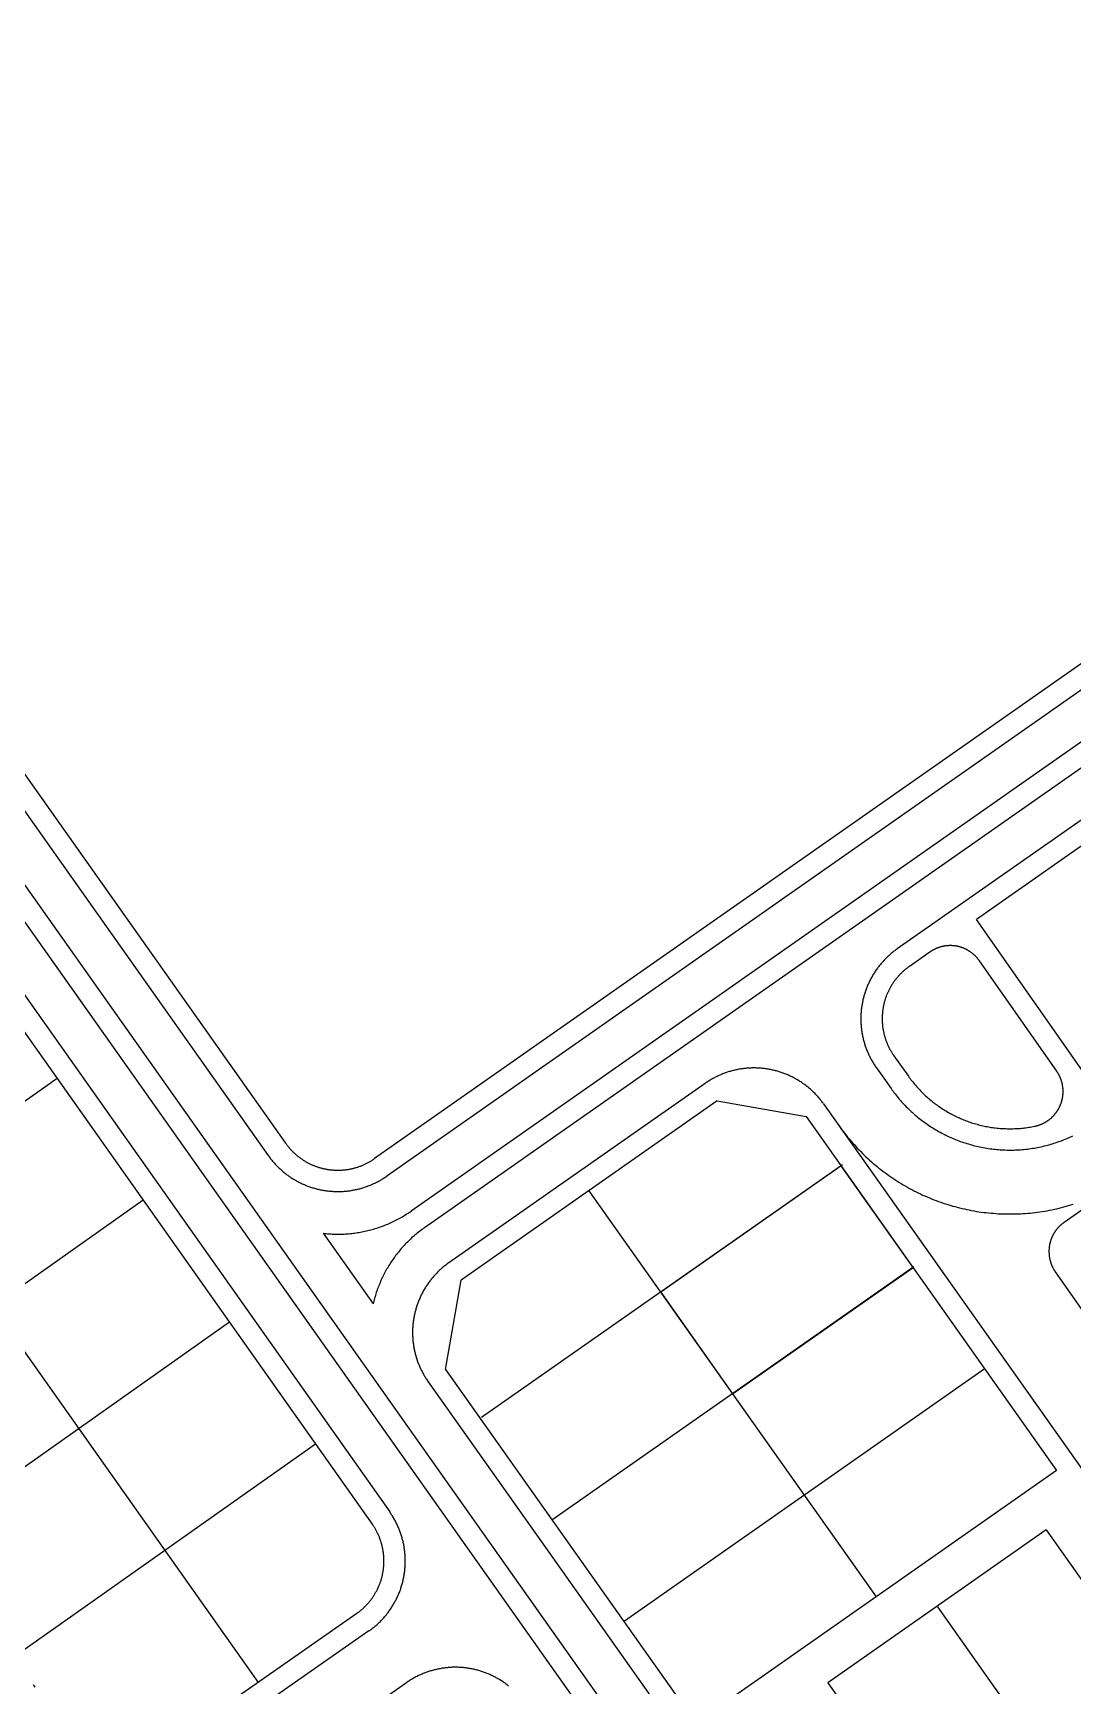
# Model space of a CAD drawing. Header units: metres. Extents: x 680594 to 684853, y 828874 to 830078.
# Drawn here: x 681321.3 to 681467.6, y 829345.4 to 829578 of the extents above; entities that cross this region are included whole.
import ezdxf

# ---------------------------------------------------------------- set-up
doc = ezdxf.new("R2010")
doc.units = ezdxf.units.M
doc.layers.add('PLOT_LINES', color=7, linetype='Continuous')

msp = doc.modelspace()

# ---------------------------------------------------------------- linework, layer by layer
at = {"layer": 'PLOT_LINES'}
for points in [[(681124.27, 829730.01), (681419.09, 829312.94)], [(681126.78, 829731.66), (681421.66, 829314.5)], [(681196.68, 829648.37), (681356.85, 829421.78)], [(681194.23, 829646.64), (681354.4, 829420.05)], [(681481.05, 829497.82), (681369.36, 829419.61)], [(681482.77, 829495.36), (681371.08, 829417.15)], [(681486.22, 829490.45), (681374.52, 829412.23)], [(681487.94, 829487.99), (681376.38, 829409.88)], [(681491.38, 829483.07), (681442.9, 829449.13)], [(681493.1, 829480.62), (681454.05, 829453.28)], [(681307.14, 829460.93), (681371.49, 829369.89)], [(681304.69, 829459.19), (681369.04, 829368.16)], [(681471.26, 829428.7), (681454.05, 829453.28)], [(681278.16, 829451.73), (681352.98, 829345.88)], [(681442.9, 829449.13), (681442.79, 829449.05), (681442.67, 829448.96), (681442.56, 829448.88), (681442.45, 829448.8), (681442.34, 829448.71), (681442.23, 829448.62), (681442.12, 829448.53), (681442.01, 829448.44), (681441.91, 829448.35), (681441.8, 829448.26), (681441.7, 829448.17), (681441.59, 829448.07), (681441.49, 829447.97), (681441.39, 829447.88), (681441.29, 829447.78), (681441.19, 829447.68), (681441.1, 829447.58), (681441, 829447.48), (681440.91, 829447.37), (681440.81, 829447.27), (681440.72, 829447.16), (681440.63, 829447.06), (681440.54, 829446.95), (681440.45, 829446.84), (681440.36, 829446.73), (681440.28, 829446.62), (681440.19, 829446.51), (681440.11, 829446.4), (681440.03, 829446.29), (681439.95, 829446.17), (681439.87, 829446.06), (681439.79, 829445.94), (681439.71, 829445.82), (681439.64, 829445.7), (681439.56, 829445.59), (681439.49, 829445.47), (681439.42, 829445.35), (681439.35, 829445.22), (681439.28, 829445.1), (681439.21, 829444.98), (681439.15, 829444.86), (681439.08, 829444.73), (681439.02, 829444.61), (681438.96, 829444.48), (681438.9, 829444.35), (681438.84, 829444.23), (681438.78, 829444.1), (681438.73, 829443.97), (681438.68, 829443.84), (681438.62, 829443.71), (681438.57, 829443.58), (681438.52, 829443.45), (681438.48, 829443.32), (681438.43, 829443.18), (681438.38, 829443.05), (681438.34, 829442.92), (681438.3, 829442.78), (681438.26, 829442.65), (681438.22, 829442.52), (681438.19, 829442.38), (681438.15, 829442.25), (681438.12, 829442.11), (681438.08, 829441.97), (681438.05, 829441.84), (681438.03, 829441.7), (681438, 829441.56), (681437.97, 829441.42), (681437.95, 829441.29), (681437.93, 829441.15), (681437.91, 829441.01), (681437.89, 829440.87), (681437.87, 829440.73), (681437.85, 829440.59), (681437.84, 829440.45), (681437.83, 829440.31), (681437.81, 829440.17), (681437.8, 829440.03), (681437.8, 829439.89), (681437.79, 829439.76), (681437.79, 829439.62), (681437.78, 829439.48), (681437.78, 829439.34), (681437.78, 829439.2), (681437.78, 829439.06), (681437.79, 829438.92), (681437.79, 829438.78), (681437.8, 829438.64), (681437.81, 829438.5), (681437.82, 829438.36), (681437.83, 829438.22), (681437.84, 829438.08), (681437.86, 829437.94), (681437.88, 829437.8), (681437.89, 829437.66), (681437.91, 829437.52), (681437.94, 829437.38), (681437.96, 829437.24), (681437.98, 829437.11), (681438.01, 829436.97), (681438.04, 829436.83), (681438.07, 829436.7), (681438.1, 829436.56), (681438.13, 829436.42), (681438.17, 829436.29), (681438.2, 829436.15), (681438.24, 829436.02), (681438.28, 829435.88), (681438.32, 829435.75), (681438.36, 829435.61), (681438.41, 829435.48), (681438.45, 829435.35), (681438.5, 829435.22), (681438.55, 829435.09), (681438.6, 829434.96), (681438.65, 829434.83), (681438.7, 829434.7), (681438.75, 829434.57), (681438.81, 829434.44), (681438.87, 829434.31), (681438.93, 829434.18), (681438.99, 829434.06), (681439.05, 829433.93), (681439.11, 829433.81), (681439.18, 829433.68), (681439.24, 829433.56), (681439.31, 829433.44), (681439.38, 829433.31), (681439.45, 829433.19), (681439.52, 829433.07), (681439.6, 829432.95), (681439.67, 829432.84), (681439.75, 829432.72), (681439.82, 829432.6), (681439.9, 829432.49), (681439.98, 829432.37)], [(681447.5, 829448.69), (681444.62, 829446.67)], [(681454.46, 829447.46), (681454.43, 829447.51), (681454.4, 829447.55), (681454.36, 829447.6), (681454.33, 829447.65), (681454.29, 829447.69), (681454.25, 829447.74), (681454.22, 829447.78), (681454.18, 829447.83), (681454.14, 829447.87), (681454.1, 829447.91), (681454.06, 829447.96), (681454.02, 829448), (681453.98, 829448.04), (681453.94, 829448.09), (681453.9, 829448.13), (681453.86, 829448.17), (681453.82, 829448.21), (681453.78, 829448.25), (681453.74, 829448.29), (681453.69, 829448.33), (681453.65, 829448.36), (681453.6, 829448.4), (681453.56, 829448.44), (681453.51, 829448.48), (681453.47, 829448.51), (681453.42, 829448.55), (681453.38, 829448.58), (681453.33, 829448.62), (681453.28, 829448.65), (681453.24, 829448.69), (681453.19, 829448.72), (681453.14, 829448.75), (681453.09, 829448.78), (681453.04, 829448.82), (681452.99, 829448.85), (681452.94, 829448.88), (681452.89, 829448.91), (681452.84, 829448.94), (681452.79, 829448.96), (681452.74, 829448.99), (681452.69, 829449.02), (681452.64, 829449.05), (681452.59, 829449.07), (681452.53, 829449.1), (681452.48, 829449.12), (681452.43, 829449.15), (681452.37, 829449.17), (681452.32, 829449.19), (681452.27, 829449.22), (681452.21, 829449.24), (681452.16, 829449.26), (681452.11, 829449.28), (681452.05, 829449.3), (681452, 829449.32), (681451.94, 829449.34), (681451.89, 829449.36), (681451.83, 829449.37), (681451.77, 829449.39), (681451.72, 829449.41), (681451.66, 829449.42), (681451.61, 829449.44), (681451.55, 829449.45), (681451.49, 829449.46), (681451.44, 829449.48), (681451.38, 829449.49), (681451.32, 829449.5), (681451.26, 829449.51), (681451.21, 829449.52), (681451.15, 829449.53), (681451.09, 829449.54), (681451.03, 829449.55), (681450.98, 829449.55), (681450.92, 829449.56), (681450.86, 829449.57), (681450.8, 829449.57), (681450.75, 829449.58), (681450.69, 829449.58), (681450.63, 829449.58), (681450.57, 829449.59), (681450.51, 829449.59), (681450.46, 829449.59), (681450.4, 829449.59), (681450.34, 829449.59), (681450.28, 829449.59), (681450.22, 829449.59), (681450.16, 829449.59), (681450.11, 829449.58), (681450.05, 829449.58), (681449.99, 829449.58), (681449.93, 829449.57), (681449.87, 829449.57), (681449.82, 829449.56), (681449.76, 829449.55), (681449.7, 829449.55), (681449.64, 829449.54), (681449.59, 829449.53), (681449.53, 829449.52), (681449.47, 829449.51), (681449.41, 829449.5), (681449.36, 829449.49), (681449.3, 829449.48), (681449.24, 829449.46), (681449.19, 829449.45), (681449.13, 829449.44), (681449.07, 829449.42), (681449.02, 829449.41), (681448.96, 829449.39), (681448.91, 829449.37), (681448.85, 829449.36), (681448.8, 829449.34), (681448.74, 829449.32), (681448.69, 829449.3), (681448.63, 829449.28), (681448.58, 829449.26), (681448.52, 829449.24), (681448.47, 829449.22), (681448.41, 829449.19), (681448.36, 829449.17), (681448.31, 829449.15), (681448.25, 829449.12), (681448.2, 829449.1), (681448.15, 829449.07), (681448.1, 829449.05), (681448.05, 829449.02), (681447.99, 829448.99), (681447.94, 829448.96), (681447.89, 829448.94), (681447.84, 829448.91), (681447.79, 829448.88), (681447.74, 829448.85), (681447.69, 829448.82), (681447.64, 829448.78), (681447.6, 829448.75), (681447.55, 829448.72), (681447.5, 829448.69)], [(681444.62, 829446.67), (681444.53, 829446.61), (681444.45, 829446.55), (681444.37, 829446.48), (681444.28, 829446.42), (681444.2, 829446.36), (681444.12, 829446.29), (681444.04, 829446.22), (681443.96, 829446.16), (681443.88, 829446.09), (681443.8, 829446.02), (681443.72, 829445.95), (681443.64, 829445.88), (681443.57, 829445.81), (681443.49, 829445.73), (681443.42, 829445.66), (681443.34, 829445.58), (681443.27, 829445.51), (681443.2, 829445.43), (681443.13, 829445.35), (681443.06, 829445.28), (681442.99, 829445.2), (681442.92, 829445.12), (681442.85, 829445.04), (681442.78, 829444.96), (681442.72, 829444.87), (681442.65, 829444.79), (681442.59, 829444.71), (681442.53, 829444.62), (681442.47, 829444.54), (681442.4, 829444.45), (681442.35, 829444.37), (681442.29, 829444.28), (681442.23, 829444.19), (681442.17, 829444.1), (681442.12, 829444.01), (681442.06, 829443.92), (681442.01, 829443.83), (681441.96, 829443.74), (681441.91, 829443.65), (681441.85, 829443.56), (681441.81, 829443.47), (681441.76, 829443.37), (681441.71, 829443.28), (681441.66, 829443.18), (681441.62, 829443.09), (681441.58, 829442.99), (681441.53, 829442.9), (681441.49, 829442.8), (681441.45, 829442.7), (681441.41, 829442.61), (681441.37, 829442.51), (681441.34, 829442.41), (681441.3, 829442.31), (681441.27, 829442.21), (681441.23, 829442.11), (681441.2, 829442.01), (681441.17, 829441.91), (681441.14, 829441.81), (681441.11, 829441.71), (681441.08, 829441.61), (681441.06, 829441.51), (681441.03, 829441.41), (681441.01, 829441.3), (681440.99, 829441.2), (681440.96, 829441.1), (681440.94, 829441), (681440.92, 829440.89), (681440.91, 829440.79), (681440.89, 829440.69), (681440.87, 829440.58), (681440.86, 829440.48), (681440.85, 829440.37), (681440.83, 829440.27), (681440.82, 829440.16), (681440.81, 829440.06), (681440.81, 829439.96), (681440.8, 829439.85), (681440.79, 829439.75), (681440.79, 829439.64), (681440.79, 829439.54), (681440.78, 829439.43), (681440.78, 829439.33), (681440.78, 829439.22), (681440.78, 829439.12), (681440.79, 829439.01), (681440.79, 829438.91), (681440.8, 829438.8), (681440.8, 829438.7), (681440.81, 829438.59), (681440.82, 829438.49), (681440.83, 829438.38), (681440.84, 829438.28), (681440.85, 829438.17), (681440.87, 829438.07), (681440.88, 829437.97), (681440.9, 829437.86), (681440.91, 829437.76), (681440.93, 829437.65), (681440.95, 829437.55), (681440.97, 829437.45), (681441, 829437.35), (681441.02, 829437.24), (681441.04, 829437.14), (681441.07, 829437.04), (681441.1, 829436.94), (681441.13, 829436.84), (681441.15, 829436.74), (681441.19, 829436.64), (681441.22, 829436.54), (681441.25, 829436.44), (681441.28, 829436.34), (681441.32, 829436.24), (681441.35, 829436.14), (681441.39, 829436.04), (681441.43, 829435.94), (681441.47, 829435.85), (681441.51, 829435.75), (681441.55, 829435.65), (681441.6, 829435.56), (681441.64, 829435.46), (681441.69, 829435.37), (681441.73, 829435.27), (681441.78, 829435.18), (681441.83, 829435.09), (681441.88, 829434.99), (681441.93, 829434.9), (681441.98, 829434.81), (681442.03, 829434.72), (681442.09, 829434.63), (681442.14, 829434.54), (681442.2, 829434.45), (681442.26, 829434.36), (681442.31, 829434.28), (681442.37, 829434.19), (681442.43, 829434.1)], [(681465.34, 829431.93), (681454.46, 829447.46)], [(681517.19, 829446.21), (681466.38, 829410.64)], [(681442.43, 829434.1), (681444.48, 829431.21)], [(681432.55, 829427.3), (681432.47, 829427.41), (681432.38, 829427.52), (681432.3, 829427.64), (681432.21, 829427.75), (681432.13, 829427.86), (681432.04, 829427.97), (681431.95, 829428.07), (681431.86, 829428.18), (681431.77, 829428.29), (681431.67, 829428.39), (681431.58, 829428.5), (681431.48, 829428.6), (681431.39, 829428.7), (681431.29, 829428.8), (681431.19, 829428.9), (681431.09, 829429), (681430.99, 829429.09), (681430.89, 829429.19), (681430.78, 829429.28), (681430.68, 829429.38), (681430.57, 829429.47), (681430.47, 829429.56), (681430.36, 829429.65), (681430.25, 829429.74), (681430.14, 829429.83), (681430.03, 829429.91), (681429.92, 829430), (681429.8, 829430.08), (681429.69, 829430.16), (681429.57, 829430.24), (681429.46, 829430.32), (681429.34, 829430.4), (681429.22, 829430.47), (681429.1, 829430.55), (681428.99, 829430.62), (681428.86, 829430.69), (681428.74, 829430.77), (681428.62, 829430.83), (681428.5, 829430.9), (681428.38, 829430.97), (681428.25, 829431.03), (681428.13, 829431.1), (681428, 829431.16), (681427.87, 829431.22), (681427.75, 829431.28), (681427.62, 829431.34), (681427.49, 829431.39), (681427.36, 829431.45), (681427.23, 829431.5), (681427.1, 829431.55), (681426.97, 829431.6), (681426.84, 829431.65), (681426.71, 829431.7), (681426.57, 829431.74), (681426.44, 829431.79), (681426.31, 829431.83), (681426.17, 829431.87), (681426.04, 829431.91), (681425.9, 829431.95), (681425.77, 829431.98), (681425.63, 829432.02), (681425.49, 829432.05), (681425.36, 829432.08), (681425.22, 829432.11), (681425.08, 829432.14), (681424.95, 829432.17), (681424.81, 829432.19), (681424.67, 829432.22), (681424.53, 829432.24), (681424.39, 829432.26), (681424.25, 829432.28), (681424.11, 829432.29), (681423.97, 829432.31), (681423.83, 829432.32), (681423.69, 829432.33), (681423.55, 829432.34), (681423.41, 829432.35), (681423.27, 829432.36), (681423.13, 829432.36), (681422.99, 829432.37), (681422.85, 829432.37), (681422.71, 829432.37), (681422.57, 829432.37), (681422.43, 829432.37), (681422.29, 829432.36), (681422.15, 829432.35), (681422.01, 829432.35), (681421.87, 829432.34), (681421.73, 829432.33), (681421.59, 829432.31), (681421.45, 829432.3), (681421.31, 829432.28), (681421.18, 829432.27), (681421.04, 829432.25), (681420.9, 829432.23), (681420.76, 829432.2), (681420.62, 829432.18), (681420.48, 829432.15), (681420.35, 829432.13), (681420.21, 829432.1), (681420.07, 829432.07), (681419.93, 829432.03), (681419.8, 829432), (681419.66, 829431.97), (681419.53, 829431.93), (681419.39, 829431.89), (681419.26, 829431.85), (681419.12, 829431.81), (681418.99, 829431.77), (681418.86, 829431.72), (681418.73, 829431.67), (681418.59, 829431.63), (681418.46, 829431.58), (681418.33, 829431.53), (681418.2, 829431.47), (681418.07, 829431.42), (681417.94, 829431.36), (681417.81, 829431.31), (681417.69, 829431.25), (681417.56, 829431.19), (681417.43, 829431.13), (681417.31, 829431.07), (681417.18, 829431), (681417.06, 829430.94), (681416.94, 829430.87), (681416.82, 829430.8), (681416.69, 829430.73), (681416.57, 829430.66), (681416.45, 829430.58), (681416.33, 829430.51), (681416.22, 829430.43), (681416.1, 829430.36), (681415.98, 829430.28), (681415.87, 829430.2)], [(681439.98, 829432.37), (681442.03, 829429.48)], [(681462.23, 829424.16), (681462.29, 829424.17), (681462.35, 829424.19), (681462.4, 829424.2), (681462.46, 829424.21), (681462.51, 829424.23), (681462.57, 829424.24), (681462.63, 829424.26), (681462.68, 829424.28), (681462.74, 829424.29), (681462.79, 829424.31), (681462.85, 829424.33), (681462.9, 829424.35), (681462.96, 829424.37), (681463.01, 829424.39), (681463.07, 829424.41), (681463.12, 829424.43), (681463.18, 829424.45), (681463.23, 829424.48), (681463.28, 829424.5), (681463.34, 829424.52), (681463.39, 829424.55), (681463.44, 829424.57), (681463.49, 829424.6), (681463.55, 829424.63), (681463.6, 829424.65), (681463.65, 829424.68), (681463.7, 829424.71), (681463.75, 829424.74), (681463.8, 829424.77), (681463.85, 829424.8), (681463.9, 829424.83), (681463.95, 829424.86), (681464, 829424.89), (681464.05, 829424.92), (681464.09, 829424.96), (681464.14, 829424.99), (681464.19, 829425.02), (681464.24, 829425.06), (681464.28, 829425.09), (681464.33, 829425.13), (681464.37, 829425.17), (681464.42, 829425.2), (681464.46, 829425.24), (681464.51, 829425.28), (681464.55, 829425.32), (681464.6, 829425.36), (681464.64, 829425.4), (681464.68, 829425.44), (681464.72, 829425.48), (681464.77, 829425.52), (681464.81, 829425.56), (681464.85, 829425.6), (681464.89, 829425.64), (681464.93, 829425.68), (681464.97, 829425.73), (681465, 829425.77), (681465.04, 829425.82), (681465.08, 829425.86), (681465.12, 829425.91), (681465.15, 829425.95), (681465.19, 829426), (681465.23, 829426.04), (681465.26, 829426.09), (681465.3, 829426.14), (681465.33, 829426.18), (681465.36, 829426.23), (681465.4, 829426.28), (681465.43, 829426.33), (681465.46, 829426.38), (681465.49, 829426.43), (681465.52, 829426.48), (681465.55, 829426.53), (681465.58, 829426.58), (681465.61, 829426.63), (681465.64, 829426.68), (681465.66, 829426.73), (681465.69, 829426.78), (681465.72, 829426.83), (681465.74, 829426.89), (681465.77, 829426.94), (681465.79, 829426.99), (681465.82, 829427.05), (681465.84, 829427.1), (681465.86, 829427.15), (681465.88, 829427.21), (681465.9, 829427.26), (681465.93, 829427.32), (681465.95, 829427.37), (681465.97, 829427.43), (681465.98, 829427.48), (681466, 829427.54), (681466.02, 829427.59), (681466.04, 829427.65), (681466.05, 829427.7), (681466.07, 829427.76), (681466.08, 829427.82), (681466.1, 829427.87), (681466.11, 829427.93), (681466.12, 829427.99), (681466.14, 829428.04), (681466.15, 829428.1), (681466.16, 829428.16), (681466.17, 829428.21), (681466.18, 829428.27), (681466.19, 829428.33), (681466.2, 829428.39), (681466.2, 829428.45), (681466.21, 829428.5), (681466.22, 829428.56), (681466.22, 829428.62), (681466.23, 829428.68), (681466.23, 829428.74), (681466.23, 829428.79), (681466.24, 829428.85), (681466.24, 829428.91), (681466.24, 829428.97), (681466.24, 829429.03), (681466.24, 829429.09), (681466.24, 829429.14), (681466.24, 829429.2), (681466.24, 829429.26), (681466.23, 829429.32), (681466.23, 829429.38), (681466.23, 829429.43), (681466.22, 829429.49), (681466.22, 829429.55), (681466.21, 829429.61), (681466.2, 829429.67), (681466.2, 829429.72), (681466.19, 829429.78), (681466.18, 829429.84), (681466.17, 829429.9), (681466.16, 829429.95), (681466.15, 829430.01), (681466.14, 829430.07), (681466.13, 829430.13), (681466.11, 829430.18), (681466.1, 829430.24), (681466.09, 829430.3), (681466.07, 829430.35), (681466.06, 829430.41), (681466.04, 829430.47), (681466.02, 829430.52), (681466.01, 829430.58), (681465.99, 829430.63), (681465.97, 829430.69), (681465.95, 829430.74), (681465.93, 829430.8), (681465.91, 829430.85), (681465.89, 829430.91), (681465.87, 829430.96), (681465.84, 829431.01), (681465.82, 829431.07), (681465.8, 829431.12), (681465.77, 829431.17), (681465.75, 829431.23), (681465.72, 829431.28), (681465.7, 829431.33), (681465.67, 829431.38), (681465.64, 829431.43), (681465.61, 829431.49), (681465.59, 829431.54), (681465.56, 829431.59), (681465.53, 829431.64), (681465.5, 829431.69), (681465.47, 829431.74), (681465.43, 829431.79), (681465.4, 829431.83), (681465.37, 829431.88), (681465.34, 829431.93)], [(681324.7, 829430.89), (681282.23, 829400.87)], [(681415.87, 829430.2), (681379.82, 829404.96)], [(681442.03, 829429.48), (681442.16, 829429.29), (681442.31, 829429.09), (681442.45, 829428.9), (681442.6, 829428.71), (681442.75, 829428.52), (681442.9, 829428.34), (681443.05, 829428.15), (681443.2, 829427.97), (681443.36, 829427.79), (681443.52, 829427.61), (681443.68, 829427.43), (681443.84, 829427.26), (681444.01, 829427.08), (681444.18, 829426.91), (681444.35, 829426.74), (681444.52, 829426.58), (681444.69, 829426.41), (681444.87, 829426.25), (681445.04, 829426.09), (681445.22, 829425.93), (681445.4, 829425.77), (681445.59, 829425.61), (681445.77, 829425.46), (681445.96, 829425.31), (681446.14, 829425.16), (681446.33, 829425.01), (681446.53, 829424.87), (681446.72, 829424.73), (681446.91, 829424.59), (681447.11, 829424.45), (681447.31, 829424.32), (681447.51, 829424.18), (681447.71, 829424.05), (681447.91, 829423.93), (681448.11, 829423.8), (681448.32, 829423.68), (681448.53, 829423.56), (681448.73, 829423.44), (681448.94, 829423.32), (681449.16, 829423.21), (681449.37, 829423.1), (681449.58, 829422.99), (681449.8, 829422.88), (681450.01, 829422.78), (681450.23, 829422.68), (681450.45, 829422.58), (681450.67, 829422.48), (681450.89, 829422.39), (681451.11, 829422.3), (681451.33, 829422.21), (681451.56, 829422.12), (681451.78, 829422.04), (681452.01, 829421.96), (681452.23, 829421.88), (681452.46, 829421.81), (681452.69, 829421.74), (681452.92, 829421.67), (681453.15, 829421.6), (681453.38, 829421.54), (681453.61, 829421.47), (681453.84, 829421.41), (681454.08, 829421.36), (681454.31, 829421.31), (681454.54, 829421.25), (681454.78, 829421.21), (681455.01, 829421.16), (681455.25, 829421.12), (681455.49, 829421.08), (681455.72, 829421.04), (681455.96, 829421.01), (681456.2, 829420.98), (681456.44, 829420.95), (681456.67, 829420.92), (681456.91, 829420.9), (681457.15, 829420.88), (681457.39, 829420.86), (681457.63, 829420.85), (681457.87, 829420.83), (681458.11, 829420.83), (681458.35, 829420.82), (681458.59, 829420.82), (681458.83, 829420.82), (681459.07, 829420.82), (681459.31, 829420.82), (681459.55, 829420.83), (681459.79, 829420.84), (681460.02, 829420.85), (681460.26, 829420.87), (681460.5, 829420.89), (681460.74, 829420.91), (681460.98, 829420.94), (681461.22, 829420.96), (681461.46, 829420.99), (681461.69, 829421.03), (681461.93, 829421.06), (681462.17, 829421.1), (681462.4, 829421.14), (681462.64, 829421.18), (681462.87, 829421.23), (681463.11, 829421.28), (681463.34, 829421.33), (681463.57, 829421.39), (681463.81, 829421.44), (681464.04, 829421.51), (681464.27, 829421.57), (681464.5, 829421.63), (681464.73, 829421.7), (681464.96, 829421.77), (681465.19, 829421.85), (681465.41, 829421.92), (681465.64, 829422), (681465.87, 829422.08), (681466.09, 829422.17), (681466.31, 829422.26), (681466.54, 829422.34), (681466.76, 829422.44), (681466.98, 829422.53), (681467.2, 829422.63), (681467.41, 829422.73), (681467.63, 829422.83)], [(681444.48, 829431.21), (681444.59, 829431.05), (681444.71, 829430.88), (681444.84, 829430.72), (681444.96, 829430.56), (681445.09, 829430.4), (681445.22, 829430.24), (681445.35, 829430.08), (681445.48, 829429.93), (681445.61, 829429.77), (681445.75, 829429.62), (681445.89, 829429.47), (681446.02, 829429.32), (681446.17, 829429.17), (681446.31, 829429.02), (681446.45, 829428.88), (681446.6, 829428.74), (681446.75, 829428.6), (681446.89, 829428.46), (681447.05, 829428.32), (681447.2, 829428.18), (681447.35, 829428.05), (681447.51, 829427.92), (681447.66, 829427.79), (681447.82, 829427.66), (681447.98, 829427.53), (681448.14, 829427.41), (681448.31, 829427.28), (681448.47, 829427.16), (681448.64, 829427.04), (681448.8, 829426.93), (681448.97, 829426.81), (681449.14, 829426.7), (681449.31, 829426.59), (681449.49, 829426.48), (681449.66, 829426.37), (681449.84, 829426.27), (681450.01, 829426.16), (681450.19, 829426.06), (681450.37, 829425.96), (681450.55, 829425.87), (681450.73, 829425.77), (681450.91, 829425.68), (681451.09, 829425.59), (681451.28, 829425.5), (681451.46, 829425.41), (681451.65, 829425.33), (681451.83, 829425.25), (681452.02, 829425.17), (681452.21, 829425.09), (681452.4, 829425.01), (681452.59, 829424.94), (681452.78, 829424.87), (681452.98, 829424.8), (681453.17, 829424.73), (681453.36, 829424.67), (681453.56, 829424.61), (681453.75, 829424.55), (681453.95, 829424.49), (681454.14, 829424.44), (681454.34, 829424.38), (681454.54, 829424.33), (681454.74, 829424.28), (681454.94, 829424.24), (681455.14, 829424.2), (681455.34, 829424.15), (681455.54, 829424.12), (681455.74, 829424.08), (681455.94, 829424.04), (681456.14, 829424.01), (681456.34, 829423.98), (681456.54, 829423.96), (681456.75, 829423.93), (681456.95, 829423.91), (681457.15, 829423.89), (681457.36, 829423.87), (681457.56, 829423.86), (681457.76, 829423.84), (681457.97, 829423.83), (681458.17, 829423.83), (681458.38, 829423.82), (681458.58, 829423.82), (681458.78, 829423.82), (681458.99, 829423.82), (681459.19, 829423.82), (681459.4, 829423.83), (681459.6, 829423.84), (681459.8, 829423.85), (681460.01, 829423.86), (681460.21, 829423.87), (681460.41, 829423.89), (681460.62, 829423.91), (681460.82, 829423.94), (681461.02, 829423.96), (681461.23, 829423.99), (681461.43, 829424.02), (681461.63, 829424.05), (681461.83, 829424.09), (681462.03, 829424.12), (681462.23, 829424.16)], [(681417.59, 829427.74), (681381.54, 829402.5)], [(681417.59, 829427.74), (681430.1, 829425.56)], [(681432.55, 829427.3), (681469.52, 829374.99)], [(681430.1, 829425.56), (681465.33, 829375.72)], [(681434.68, 829424.29), (681434.88, 829424.01), (681435.08, 829423.73), (681435.29, 829423.45), (681435.5, 829423.18), (681435.71, 829422.91), (681435.93, 829422.64), (681436.15, 829422.38), (681436.37, 829422.11), (681436.6, 829421.85), (681436.83, 829421.59), (681437.06, 829421.34), (681437.29, 829421.09), (681437.53, 829420.84), (681437.77, 829420.59), (681438.02, 829420.35), (681438.26, 829420.11), (681438.51, 829419.87), (681438.76, 829419.63), (681439.02, 829419.4), (681439.28, 829419.17), (681439.54, 829418.94), (681439.8, 829418.72), (681440.06, 829418.5), (681440.33, 829418.28), (681440.6, 829418.07), (681440.88, 829417.86), (681441.15, 829417.65), (681441.43, 829417.45), (681441.71, 829417.25), (681441.99, 829417.05), (681442.28, 829416.85), (681442.56, 829416.66), (681442.85, 829416.47), (681443.14, 829416.29), (681443.44, 829416.11), (681443.73, 829415.93), (681444.03, 829415.76), (681444.33, 829415.59), (681444.63, 829415.42), (681444.94, 829415.26), (681445.24, 829415.1), (681445.55, 829414.94), (681445.86, 829414.79), (681446.17, 829414.64), (681446.48, 829414.49), (681446.8, 829414.35), (681447.11, 829414.21), (681447.43, 829414.08), (681447.75, 829413.95), (681448.07, 829413.82), (681448.39, 829413.7), (681448.72, 829413.58), (681449.04, 829413.46), (681449.37, 829413.35), (681449.69, 829413.24), (681450.02, 829413.14), (681450.35, 829413.04), (681450.68, 829412.94), (681451.02, 829412.85), (681451.35, 829412.76), (681451.68, 829412.68), (681452.02, 829412.6), (681452.35, 829412.52), (681452.69, 829412.45), (681453.03, 829412.38), (681453.37, 829412.31), (681453.71, 829412.25), (681454.05, 829412.19), (681454.39, 829412.14), (681454.73, 829412.09), (681455.07, 829412.05), (681455.41, 829412.01), (681455.76, 829411.97), (681456.1, 829411.94), (681456.44, 829411.91), (681456.79, 829411.88), (681457.13, 829411.86), (681457.48, 829411.84), (681457.82, 829411.83), (681458.17, 829411.82), (681458.51, 829411.82), (681458.85, 829411.82), (681459.2, 829411.82), (681459.54, 829411.83), (681459.89, 829411.84), (681460.23, 829411.85), (681460.58, 829411.87), (681460.92, 829411.89), (681461.27, 829411.92), (681461.61, 829411.95), (681461.95, 829411.99), (681462.29, 829412.03), (681462.64, 829412.07), (681462.98, 829412.12), (681463.32, 829412.17), (681463.66, 829412.22), (681464, 829412.28), (681464.34, 829412.35), (681464.68, 829412.41), (681465.01, 829412.48), (681465.35, 829412.56), (681465.69, 829412.64), (681466.02, 829412.72), (681466.35, 829412.81), (681466.69, 829412.9), (681467.02, 829412.99), (681467.35, 829413.09), (681467.68, 829413.19)], [(681354.4, 829420.05), (681354.48, 829419.94), (681354.56, 829419.83), (681354.65, 829419.71), (681354.73, 829419.6), (681354.82, 829419.49), (681354.91, 829419.38), (681355, 829419.27), (681355.09, 829419.17), (681355.18, 829419.06), (681355.27, 829418.96), (681355.37, 829418.85), (681355.46, 829418.75), (681355.56, 829418.65), (681355.66, 829418.55), (681355.75, 829418.45), (681355.86, 829418.35), (681355.96, 829418.25), (681356.06, 829418.16), (681356.16, 829418.06), (681356.27, 829417.97), (681356.37, 829417.88), (681356.48, 829417.79), (681356.59, 829417.7), (681356.7, 829417.61), (681356.81, 829417.52), (681356.92, 829417.44), (681357.03, 829417.35), (681357.14, 829417.27), (681357.26, 829417.19), (681357.37, 829417.11), (681357.49, 829417.03), (681357.6, 829416.95), (681357.72, 829416.87), (681357.84, 829416.8), (681357.96, 829416.73), (681358.08, 829416.65), (681358.2, 829416.58), (681358.32, 829416.51), (681358.45, 829416.45), (681358.57, 829416.38), (681358.69, 829416.31), (681358.82, 829416.25), (681358.95, 829416.19), (681359.07, 829416.13), (681359.2, 829416.07), (681359.33, 829416.01), (681359.46, 829415.96), (681359.58, 829415.9), (681359.71, 829415.85), (681359.84, 829415.8), (681359.98, 829415.75), (681360.11, 829415.7), (681360.24, 829415.65), (681360.37, 829415.6), (681360.51, 829415.56), (681360.64, 829415.52), (681360.77, 829415.48), (681360.91, 829415.44), (681361.04, 829415.4), (681361.18, 829415.36), (681361.31, 829415.33), (681361.45, 829415.3), (681361.59, 829415.27), (681361.72, 829415.24), (681361.86, 829415.21), (681362, 829415.18), (681362.14, 829415.16), (681362.28, 829415.13), (681362.41, 829415.11), (681362.55, 829415.09), (681362.69, 829415.07), (681362.83, 829415.06), (681362.97, 829415.04), (681363.11, 829415.03), (681363.25, 829415.02), (681363.39, 829415.01), (681363.53, 829415), (681363.67, 829414.99), (681363.81, 829414.99), (681363.95, 829414.98), (681364.09, 829414.98), (681364.23, 829414.98), (681364.37, 829414.98), (681364.51, 829414.98), (681364.65, 829414.99), (681364.79, 829414.99), (681364.93, 829415), (681365.07, 829415.01), (681365.21, 829415.02), (681365.35, 829415.04), (681365.49, 829415.05), (681365.63, 829415.07), (681365.77, 829415.08), (681365.91, 829415.1), (681366.05, 829415.12), (681366.19, 829415.15), (681366.32, 829415.17), (681366.46, 829415.2), (681366.6, 829415.22), (681366.74, 829415.25), (681366.87, 829415.28), (681367.01, 829415.31), (681367.15, 829415.35), (681367.28, 829415.38), (681367.42, 829415.42), (681367.55, 829415.46), (681367.69, 829415.5), (681367.82, 829415.54), (681367.95, 829415.58), (681368.09, 829415.63), (681368.22, 829415.67), (681368.35, 829415.72), (681368.48, 829415.77), (681368.61, 829415.82), (681368.74, 829415.87), (681368.87, 829415.93), (681369, 829415.98), (681369.13, 829416.04), (681369.26, 829416.1), (681369.38, 829416.16), (681369.51, 829416.22), (681369.64, 829416.28), (681369.76, 829416.35), (681369.88, 829416.41), (681370.01, 829416.48), (681370.13, 829416.55), (681370.25, 829416.62), (681370.37, 829416.69), (681370.49, 829416.76), (681370.61, 829416.84), (681370.73, 829416.91), (681370.85, 829416.99), (681370.96, 829417.07), (681371.08, 829417.15)], [(681356.85, 829421.78), (681356.91, 829421.7), (681356.97, 829421.61), (681357.03, 829421.53), (681357.1, 829421.45), (681357.16, 829421.36), (681357.23, 829421.28), (681357.3, 829421.2), (681357.36, 829421.12), (681357.43, 829421.04), (681357.5, 829420.96), (681357.57, 829420.88), (681357.64, 829420.81), (681357.72, 829420.73), (681357.79, 829420.66), (681357.86, 829420.58), (681357.94, 829420.51), (681358.02, 829420.44), (681358.09, 829420.36), (681358.17, 829420.29), (681358.25, 829420.22), (681358.33, 829420.15), (681358.41, 829420.09), (681358.49, 829420.02), (681358.57, 829419.95), (681358.65, 829419.89), (681358.74, 829419.82), (681358.82, 829419.76), (681358.91, 829419.7), (681358.99, 829419.64), (681359.08, 829419.58), (681359.16, 829419.52), (681359.25, 829419.46), (681359.34, 829419.4), (681359.43, 829419.34), (681359.52, 829419.29), (681359.61, 829419.24), (681359.7, 829419.18), (681359.79, 829419.13), (681359.88, 829419.08), (681359.98, 829419.03), (681360.07, 829418.98), (681360.16, 829418.93), (681360.26, 829418.89), (681360.35, 829418.84), (681360.45, 829418.8), (681360.54, 829418.75), (681360.64, 829418.71), (681360.74, 829418.67), (681360.83, 829418.63), (681360.93, 829418.59), (681361.03, 829418.55), (681361.13, 829418.52), (681361.23, 829418.48), (681361.33, 829418.45), (681361.43, 829418.42), (681361.53, 829418.38), (681361.63, 829418.35), (681361.73, 829418.32), (681361.83, 829418.3), (681361.93, 829418.27), (681362.03, 829418.24), (681362.14, 829418.22), (681362.24, 829418.19), (681362.34, 829418.17), (681362.45, 829418.15), (681362.55, 829418.13), (681362.65, 829418.11), (681362.76, 829418.1), (681362.86, 829418.08), (681362.96, 829418.06), (681363.07, 829418.05), (681363.17, 829418.04), (681363.28, 829418.03), (681363.38, 829418.02), (681363.49, 829418.01), (681363.59, 829418), (681363.7, 829417.99), (681363.8, 829417.99), (681363.91, 829417.98), (681364.01, 829417.98), (681364.12, 829417.98), (681364.22, 829417.98), (681364.33, 829417.98), (681364.43, 829417.98), (681364.54, 829417.99), (681364.64, 829417.99), (681364.75, 829418), (681364.85, 829418), (681364.96, 829418.01), (681365.06, 829418.02), (681365.17, 829418.03), (681365.27, 829418.04), (681365.38, 829418.06), (681365.48, 829418.07), (681365.58, 829418.09), (681365.69, 829418.1), (681365.79, 829418.12), (681365.9, 829418.14), (681366, 829418.16), (681366.1, 829418.18), (681366.2, 829418.21), (681366.31, 829418.23), (681366.41, 829418.26), (681366.51, 829418.28), (681366.61, 829418.31), (681366.71, 829418.34), (681366.81, 829418.37), (681366.91, 829418.4), (681367.01, 829418.43), (681367.11, 829418.47), (681367.21, 829418.5), (681367.31, 829418.54), (681367.41, 829418.57), (681367.51, 829418.61), (681367.61, 829418.65), (681367.7, 829418.69), (681367.8, 829418.73), (681367.9, 829418.78), (681367.99, 829418.82), (681368.09, 829418.86), (681368.18, 829418.91), (681368.28, 829418.96), (681368.37, 829419.01), (681368.46, 829419.06), (681368.55, 829419.11), (681368.65, 829419.16), (681368.74, 829419.21), (681368.83, 829419.26), (681368.92, 829419.32), (681369.01, 829419.37), (681369.1, 829419.43), (681369.18, 829419.49), (681369.27, 829419.55), (681369.36, 829419.61)], [(681435.22, 829418.72), (681384.43, 829383.16)], [(681445.13, 829404.3), (681435.03, 829418.59), (681409.63, 829400.81), (681419.74, 829386.52), (681445.13, 829404.3)], [(681349.5, 829416.59), (681349.5, 829416.59), (681349.5, 829416.59), (681349.5, 829416.59), (681349.5, 829416.59), (681349.5, 829416.59), (681349.5, 829416.59)], [(681336.82, 829413.74), (681294.35, 829383.72)], [(681399.53, 829415.1), (681439.94, 829357.94)], [(681362.14, 829409.1), (681362.35, 829409.07), (681362.56, 829409.05), (681362.77, 829409.04), (681362.98, 829409.02), (681363.19, 829409.01), (681363.4, 829409), (681363.61, 829408.99), (681363.82, 829408.98), (681364.03, 829408.98), (681364.24, 829408.98), (681364.45, 829408.98), (681364.66, 829408.99), (681364.87, 829408.99), (681365.08, 829409), (681365.29, 829409.01), (681365.5, 829409.03), (681365.71, 829409.04), (681365.92, 829409.06), (681366.13, 829409.08), (681366.34, 829409.11), (681366.55, 829409.13), (681366.76, 829409.16), (681366.97, 829409.19), (681367.18, 829409.23), (681367.38, 829409.26), (681367.59, 829409.3), (681367.8, 829409.34), (681368, 829409.39), (681368.21, 829409.43), (681368.41, 829409.48), (681368.62, 829409.53), (681368.82, 829409.58), (681369.02, 829409.64), (681369.23, 829409.7), (681369.43, 829409.76), (681369.63, 829409.82), (681369.83, 829409.88), (681370.03, 829409.95), (681370.23, 829410.02), (681370.43, 829410.09), (681370.62, 829410.17), (681370.82, 829410.24), (681371.02, 829410.32), (681371.21, 829410.4), (681371.4, 829410.49), (681371.6, 829410.57), (681371.79, 829410.66), (681371.98, 829410.75), (681372.17, 829410.84), (681372.36, 829410.94), (681372.54, 829411.03), (681372.73, 829411.13), (681372.91, 829411.23), (681373.1, 829411.33), (681373.28, 829411.44), (681373.46, 829411.55), (681373.64, 829411.66), (681373.82, 829411.77), (681374, 829411.88), (681374.17, 829412), (681374.35, 829412.11), (681374.52, 829412.23)], [(681362.14, 829409.1), (681369.16, 829399.16)], [(681376.38, 829409.88), (681376.21, 829409.76), (681376.04, 829409.63), (681375.87, 829409.51), (681375.71, 829409.38), (681375.54, 829409.25), (681375.38, 829409.12), (681375.22, 829408.99), (681375.05, 829408.85), (681374.9, 829408.71), (681374.74, 829408.58), (681374.58, 829408.44), (681374.43, 829408.29), (681374.28, 829408.15), (681374.12, 829408), (681373.98, 829407.86), (681373.83, 829407.71), (681373.68, 829407.56), (681373.54, 829407.4), (681373.4, 829407.25), (681373.26, 829407.09), (681373.12, 829406.94), (681372.98, 829406.78), (681372.85, 829406.62), (681372.71, 829406.45), (681372.58, 829406.29), (681372.45, 829406.12), (681372.33, 829405.96), (681372.2, 829405.79), (681372.08, 829405.62), (681371.96, 829405.45), (681371.84, 829405.28), (681371.72, 829405.1), (681371.61, 829404.93), (681371.49, 829404.75), (681371.38, 829404.57), (681371.27, 829404.39), (681371.17, 829404.21), (681371.06, 829404.03), (681370.96, 829403.85), (681370.86, 829403.66), (681370.76, 829403.48), (681370.66, 829403.29), (681370.57, 829403.1), (681370.48, 829402.92), (681370.39, 829402.73), (681370.3, 829402.54), (681370.21, 829402.34), (681370.13, 829402.15), (681370.05, 829401.96), (681369.97, 829401.76), (681369.9, 829401.57), (681369.82, 829401.37), (681369.75, 829401.17), (681369.68, 829400.98), (681369.61, 829400.78), (681369.55, 829400.58), (681369.49, 829400.38), (681369.43, 829400.18), (681369.37, 829399.97), (681369.32, 829399.77), (681369.26, 829399.57), (681369.21, 829399.37), (681369.16, 829399.16)], [(681466.38, 829410.64), (681466.33, 829410.6), (681466.29, 829410.57), (681466.24, 829410.53), (681466.19, 829410.5), (681466.15, 829410.46), (681466.1, 829410.43), (681466.06, 829410.39), (681466.01, 829410.35), (681465.97, 829410.31), (681465.93, 829410.27), (681465.88, 829410.24), (681465.84, 829410.2), (681465.8, 829410.16), (681465.76, 829410.12), (681465.71, 829410.08), (681465.67, 829410.03), (681465.63, 829409.99), (681465.59, 829409.95), (681465.55, 829409.91), (681465.52, 829409.86), (681465.48, 829409.82), (681465.44, 829409.78), (681465.4, 829409.73), (681465.36, 829409.69), (681465.33, 829409.64), (681465.29, 829409.6), (681465.26, 829409.55), (681465.22, 829409.5), (681465.19, 829409.46), (681465.15, 829409.41), (681465.12, 829409.36), (681465.09, 829409.31), (681465.06, 829409.26), (681465.03, 829409.21), (681464.99, 829409.16), (681464.96, 829409.12), (681464.93, 829409.06), (681464.91, 829409.01), (681464.88, 829408.96), (681464.85, 829408.91), (681464.82, 829408.86), (681464.8, 829408.81), (681464.77, 829408.76), (681464.74, 829408.71), (681464.72, 829408.65), (681464.69, 829408.6), (681464.67, 829408.55), (681464.65, 829408.49), (681464.63, 829408.44), (681464.6, 829408.39), (681464.58, 829408.33), (681464.56, 829408.28), (681464.54, 829408.22), (681464.52, 829408.17), (681464.5, 829408.11), (681464.49, 829408.06), (681464.47, 829408), (681464.45, 829407.95), (681464.44, 829407.89), (681464.42, 829407.83), (681464.41, 829407.78), (681464.39, 829407.72), (681464.38, 829407.66), (681464.37, 829407.61), (681464.35, 829407.55), (681464.34, 829407.49), (681464.33, 829407.44), (681464.32, 829407.38), (681464.31, 829407.32), (681464.3, 829407.26), (681464.29, 829407.21), (681464.29, 829407.15), (681464.28, 829407.09), (681464.27, 829407.03), (681464.27, 829406.98), (681464.26, 829406.92), (681464.26, 829406.86), (681464.26, 829406.8), (681464.25, 829406.74), (681464.25, 829406.69), (681464.25, 829406.63), (681464.25, 829406.57), (681464.25, 829406.51), (681464.25, 829406.45), (681464.25, 829406.39), (681464.25, 829406.34), (681464.26, 829406.28), (681464.26, 829406.22), (681464.26, 829406.16), (681464.27, 829406.1), (681464.27, 829406.05), (681464.28, 829405.99), (681464.29, 829405.93), (681464.29, 829405.87), (681464.3, 829405.82), (681464.31, 829405.76), (681464.32, 829405.7), (681464.33, 829405.64), (681464.34, 829405.59), (681464.35, 829405.53), (681464.37, 829405.47), (681464.38, 829405.42), (681464.39, 829405.36), (681464.41, 829405.3), (681464.42, 829405.25), (681464.44, 829405.19), (681464.45, 829405.13), (681464.47, 829405.08), (681464.49, 829405.02), (681464.5, 829404.97), (681464.52, 829404.91), (681464.54, 829404.86), (681464.56, 829404.8), (681464.58, 829404.75), (681464.6, 829404.69), (681464.63, 829404.64), (681464.65, 829404.59), (681464.67, 829404.53), (681464.69, 829404.48), (681464.72, 829404.43), (681464.74, 829404.37), (681464.77, 829404.32), (681464.8, 829404.27), (681464.82, 829404.22), (681464.85, 829404.17), (681464.88, 829404.12), (681464.91, 829404.07), (681464.93, 829404.01), (681464.96, 829403.96), (681464.99, 829403.91), (681465.03, 829403.87), (681465.06, 829403.82), (681465.09, 829403.77), (681465.12, 829403.72), (681465.15, 829403.67)], [(681379.82, 829404.96), (681379.71, 829404.88), (681379.6, 829404.8), (681379.48, 829404.71), (681379.37, 829404.63), (681379.26, 829404.54), (681379.15, 829404.46), (681379.05, 829404.37), (681378.94, 829404.28), (681378.83, 829404.19), (681378.73, 829404.09), (681378.62, 829404), (681378.52, 829403.9), (681378.42, 829403.81), (681378.32, 829403.71), (681378.22, 829403.61), (681378.12, 829403.51), (681378.02, 829403.41), (681377.93, 829403.31), (681377.83, 829403.21), (681377.74, 829403.1), (681377.65, 829403), (681377.55, 829402.89), (681377.46, 829402.78), (681377.38, 829402.68), (681377.29, 829402.57), (681377.2, 829402.46), (681377.12, 829402.35), (681377.03, 829402.23), (681376.95, 829402.12), (681376.87, 829402.01), (681376.79, 829401.89), (681376.71, 829401.77), (681376.64, 829401.66), (681376.56, 829401.54), (681376.49, 829401.42), (681376.41, 829401.3), (681376.34, 829401.18), (681376.27, 829401.06), (681376.2, 829400.94), (681376.14, 829400.81), (681376.07, 829400.69), (681376.01, 829400.56), (681375.94, 829400.44), (681375.88, 829400.31), (681375.82, 829400.19), (681375.77, 829400.06), (681375.71, 829399.93), (681375.65, 829399.8), (681375.6, 829399.67), (681375.55, 829399.54), (681375.5, 829399.41), (681375.45, 829399.28), (681375.4, 829399.15), (681375.35, 829399.02), (681375.31, 829398.89), (681375.27, 829398.75), (681375.22, 829398.62), (681375.18, 829398.48), (681375.15, 829398.35), (681375.11, 829398.21), (681375.07, 829398.08), (681375.04, 829397.94), (681375.01, 829397.81), (681374.98, 829397.67), (681374.95, 829397.53), (681374.92, 829397.4), (681374.9, 829397.26), (681374.87, 829397.12), (681374.85, 829396.98), (681374.83, 829396.84), (681374.81, 829396.7), (681374.79, 829396.57), (681374.78, 829396.43), (681374.76, 829396.29), (681374.75, 829396.15), (681374.74, 829396.01), (681374.73, 829395.87), (681374.72, 829395.73), (681374.72, 829395.59), (681374.71, 829395.45), (681374.71, 829395.31), (681374.71, 829395.17), (681374.71, 829395.03), (681374.71, 829394.89), (681374.71, 829394.75), (681374.72, 829394.61), (681374.73, 829394.47), (681374.73, 829394.33), (681374.74, 829394.19), (681374.76, 829394.05), (681374.77, 829393.91), (681374.78, 829393.77), (681374.8, 829393.63), (681374.82, 829393.49), (681374.84, 829393.36), (681374.86, 829393.22), (681374.88, 829393.08), (681374.91, 829392.94), (681374.93, 829392.8), (681374.96, 829392.67), (681374.99, 829392.53), (681375.02, 829392.39), (681375.06, 829392.26), (681375.09, 829392.12), (681375.13, 829391.99), (681375.16, 829391.85), (681375.2, 829391.72), (681375.24, 829391.58), (681375.29, 829391.45), (681375.33, 829391.32), (681375.38, 829391.18), (681375.42, 829391.05), (681375.47, 829390.92), (681375.52, 829390.79), (681375.57, 829390.66), (681375.62, 829390.53), (681375.68, 829390.4), (681375.74, 829390.27), (681375.79, 829390.14), (681375.85, 829390.02), (681375.91, 829389.89), (681375.97, 829389.77), (681376.04, 829389.64), (681376.1, 829389.52), (681376.17, 829389.39), (681376.24, 829389.27), (681376.3, 829389.15), (681376.38, 829389.03), (681376.45, 829388.91), (681376.52, 829388.79), (681376.6, 829388.67), (681376.67, 829388.55), (681376.75, 829388.44), (681376.83, 829388.32), (681376.91, 829388.21)], [(681445.26, 829404.39), (681394.47, 829368.83)], [(681379.36, 829389.94), (681381.54, 829402.5)], [(681465.15, 829403.67), (681480.07, 829382.37)], [(681348.94, 829396.59), (681306.48, 829366.57)], [(681379.36, 829389.94), (681414.55, 829340.16)], [(681455.3, 829390.05), (681404.51, 829354.49)], [(681376.91, 829388.21), (681393.07, 829365.34)], [(681372.01, 829384.74), (681372.01, 829384.74), (681372.01, 829384.74), (681372.01, 829384.74), (681372.01, 829384.74), (681372.01, 829384.74), (681372.01, 829384.74)], [(681361.06, 829379.44), (681318.6, 829349.43)], [(681465.33, 829375.72), (681414.55, 829340.16)], [(681368.57, 829353.13), (681368.68, 829353.21), (681368.8, 829353.3), (681368.91, 829353.38), (681369.02, 829353.47), (681369.13, 829353.55), (681369.24, 829353.64), (681369.35, 829353.73), (681369.46, 829353.82), (681369.56, 829353.91), (681369.67, 829354), (681369.77, 829354.1), (681369.87, 829354.19), (681369.98, 829354.29), (681370.08, 829354.38), (681370.18, 829354.48), (681370.27, 829354.58), (681370.37, 829354.68), (681370.47, 829354.78), (681370.56, 829354.89), (681370.66, 829354.99), (681370.75, 829355.1), (681370.84, 829355.2), (681370.93, 829355.31), (681371.02, 829355.42), (681371.11, 829355.53), (681371.19, 829355.64), (681371.28, 829355.75), (681371.36, 829355.86), (681371.44, 829355.98), (681371.52, 829356.09), (681371.6, 829356.21), (681371.68, 829356.32), (681371.76, 829356.44), (681371.83, 829356.56), (681371.91, 829356.68), (681371.98, 829356.79), (681372.05, 829356.92), (681372.12, 829357.04), (681372.19, 829357.16), (681372.26, 829357.28), (681372.32, 829357.41), (681372.39, 829357.53), (681372.45, 829357.66), (681372.51, 829357.78), (681372.57, 829357.91), (681372.63, 829358.04), (681372.68, 829358.16), (681372.74, 829358.29), (681372.79, 829358.42), (681372.85, 829358.55), (681372.9, 829358.68), (681372.95, 829358.81), (681372.99, 829358.94), (681373.04, 829359.08), (681373.08, 829359.21), (681373.13, 829359.34), (681373.17, 829359.48), (681373.21, 829359.61), (681373.25, 829359.75), (681373.28, 829359.88), (681373.32, 829360.02), (681373.35, 829360.15), (681373.38, 829360.29), (681373.41, 829360.42), (681373.44, 829360.56), (681373.47, 829360.7), (681373.5, 829360.84), (681373.52, 829360.97), (681373.54, 829361.11), (681373.56, 829361.25), (681373.58, 829361.39), (681373.6, 829361.53), (681373.62, 829361.67), (681373.63, 829361.81), (681373.64, 829361.95), (681373.65, 829362.09), (681373.66, 829362.23), (681373.67, 829362.37), (681373.68, 829362.51), (681373.68, 829362.65), (681373.69, 829362.79), (681373.69, 829362.93), (681373.69, 829363.07), (681373.68, 829363.21), (681373.68, 829363.35), (681373.68, 829363.49), (681373.67, 829363.63), (681373.66, 829363.77), (681373.65, 829363.9), (681373.64, 829364.04), (681373.62, 829364.18), (681373.61, 829364.32), (681373.59, 829364.46), (681373.57, 829364.6), (681373.55, 829364.74), (681373.53, 829364.88), (681373.51, 829365.02), (681373.48, 829365.15), (681373.46, 829365.29), (681373.43, 829365.43), (681373.4, 829365.57), (681373.37, 829365.7), (681373.34, 829365.84), (681373.3, 829365.97), (681373.27, 829366.11), (681373.23, 829366.24), (681373.19, 829366.38), (681373.15, 829366.51), (681373.11, 829366.65), (681373.06, 829366.78), (681373.02, 829366.91), (681372.97, 829367.04), (681372.92, 829367.17), (681372.87, 829367.31), (681372.82, 829367.44), (681372.77, 829367.57), (681372.71, 829367.69), (681372.66, 829367.82), (681372.6, 829367.95), (681372.54, 829368.08), (681372.48, 829368.2), (681372.42, 829368.33), (681372.36, 829368.45), (681372.29, 829368.58), (681372.23, 829368.7), (681372.16, 829368.82), (681372.09, 829368.95), (681372.02, 829369.07), (681371.95, 829369.19), (681371.87, 829369.31), (681371.8, 829369.42), (681371.72, 829369.54), (681371.64, 829369.66), (681371.57, 829369.77), (681371.49, 829369.89)], [(681366.85, 829355.59), (681366.93, 829355.65), (681367.02, 829355.71), (681367.1, 829355.78), (681367.19, 829355.84), (681367.27, 829355.9), (681367.35, 829355.97), (681367.43, 829356.04), (681367.51, 829356.1), (681367.59, 829356.17), (681367.67, 829356.24), (681367.75, 829356.31), (681367.83, 829356.38), (681367.9, 829356.46), (681367.98, 829356.53), (681368.05, 829356.6), (681368.13, 829356.68), (681368.2, 829356.75), (681368.27, 829356.83), (681368.34, 829356.91), (681368.41, 829356.98), (681368.48, 829357.06), (681368.55, 829357.14), (681368.62, 829357.22), (681368.69, 829357.3), (681368.75, 829357.39), (681368.82, 829357.47), (681368.88, 829357.55), (681368.94, 829357.64), (681369, 829357.72), (681369.06, 829357.81), (681369.12, 829357.89), (681369.18, 829357.98), (681369.24, 829358.07), (681369.3, 829358.16), (681369.35, 829358.25), (681369.41, 829358.34), (681369.46, 829358.43), (681369.51, 829358.52), (681369.56, 829358.61), (681369.61, 829358.7), (681369.66, 829358.79), (681369.71, 829358.89), (681369.76, 829358.98), (681369.8, 829359.08), (681369.85, 829359.17), (681369.89, 829359.27), (681369.94, 829359.36), (681369.98, 829359.46), (681370.02, 829359.56), (681370.06, 829359.65), (681370.09, 829359.75), (681370.13, 829359.85), (681370.17, 829359.95), (681370.2, 829360.05), (681370.23, 829360.15), (681370.27, 829360.25), (681370.3, 829360.35), (681370.33, 829360.45), (681370.36, 829360.55), (681370.38, 829360.65), (681370.41, 829360.75), (681370.44, 829360.85), (681370.46, 829360.96), (681370.48, 829361.06), (681370.5, 829361.16), (681370.52, 829361.26), (681370.54, 829361.37), (681370.56, 829361.47), (681370.58, 829361.58), (681370.59, 829361.68), (681370.61, 829361.78), (681370.62, 829361.89), (681370.63, 829361.99), (681370.64, 829362.1), (681370.65, 829362.2), (681370.66, 829362.31), (681370.67, 829362.41), (681370.68, 829362.52), (681370.68, 829362.62), (681370.68, 829362.72), (681370.69, 829362.83), (681370.69, 829362.93), (681370.69, 829363.04), (681370.68, 829363.15), (681370.68, 829363.25), (681370.68, 829363.35), (681370.67, 829363.46), (681370.67, 829363.56), (681370.66, 829363.67), (681370.65, 829363.77), (681370.64, 829363.88), (681370.63, 829363.98), (681370.62, 829364.09), (681370.6, 829364.19), (681370.59, 829364.3), (681370.57, 829364.4), (681370.55, 829364.5), (681370.54, 829364.61), (681370.52, 829364.71), (681370.49, 829364.81), (681370.47, 829364.91), (681370.45, 829365.02), (681370.42, 829365.12), (681370.4, 829365.22), (681370.37, 829365.32), (681370.34, 829365.42), (681370.31, 829365.52), (681370.28, 829365.62), (681370.25, 829365.73), (681370.22, 829365.82), (681370.19, 829365.92), (681370.15, 829366.02), (681370.11, 829366.12), (681370.08, 829366.22), (681370.04, 829366.32), (681370, 829366.41), (681369.96, 829366.51), (681369.92, 829366.61), (681369.87, 829366.7), (681369.83, 829366.8), (681369.78, 829366.89), (681369.74, 829366.99), (681369.69, 829367.08), (681369.64, 829367.17), (681369.59, 829367.27), (681369.54, 829367.36), (681369.49, 829367.45), (681369.44, 829367.54), (681369.38, 829367.63), (681369.33, 829367.72), (681369.27, 829367.81), (681369.21, 829367.9), (681369.15, 829367.99), (681369.1, 829368.07), (681369.04, 829368.16)], [(681463.88, 829367.38), (681433.12, 829345.84)], [(681463.88, 829367.38), (681481.79, 829342.04)], [(681393.07, 829365.34), (681426.56, 829317.97)], [(681366.85, 829355.59), (681346.34, 829341.23)], [(681448.55, 829356.54), (681466.46, 829331.2)], [(681368.57, 829353.13), (681347.65, 829338.49)], [(681388.23, 829345.38), (681388.12, 829345.47), (681388.01, 829345.56), (681387.9, 829345.64), (681387.79, 829345.72), (681387.67, 829345.81), (681387.56, 829345.89), (681387.44, 829345.97), (681387.33, 829346.04), (681387.21, 829346.12), (681387.09, 829346.19), (681386.97, 829346.27), (681386.85, 829346.34), (681386.73, 829346.41), (681386.61, 829346.48), (681386.48, 829346.55), (681386.36, 829346.61), (681386.24, 829346.68), (681386.11, 829346.74), (681385.99, 829346.81), (681385.86, 829346.87), (681385.73, 829346.93), (681385.6, 829346.98), (681385.47, 829347.04), (681385.35, 829347.09), (681385.22, 829347.15), (681385.09, 829347.2), (681384.95, 829347.25), (681384.82, 829347.3), (681384.69, 829347.34), (681384.56, 829347.39), (681384.42, 829347.43), (681384.29, 829347.48), (681384.16, 829347.52), (681384.02, 829347.56), (681383.89, 829347.59), (681383.75, 829347.63), (681383.62, 829347.66), (681383.48, 829347.7), (681383.34, 829347.73), (681383.21, 829347.76), (681383.07, 829347.79), (681382.93, 829347.81), (681382.79, 829347.84), (681382.65, 829347.86), (681382.52, 829347.88), (681382.38, 829347.9), (681382.24, 829347.92), (681382.1, 829347.94), (681381.96, 829347.95), (681381.82, 829347.97), (681381.68, 829347.98), (681381.54, 829347.99), (681381.4, 829348), (681381.26, 829348), (681381.12, 829348.01), (681380.98, 829348.01), (681380.84, 829348.01), (681380.7, 829348.02), (681380.56, 829348.01), (681380.42, 829348.01), (681380.28, 829348.01), (681380.14, 829348), (681380, 829347.99), (681379.86, 829347.98), (681379.72, 829347.97), (681379.58, 829347.96), (681379.44, 829347.95), (681379.3, 829347.93), (681379.16, 829347.91), (681379.02, 829347.89), (681378.88, 829347.87), (681378.74, 829347.85), (681378.61, 829347.82), (681378.47, 829347.8), (681378.33, 829347.77), (681378.19, 829347.74), (681378.06, 829347.71), (681377.92, 829347.68), (681377.78, 829347.65), (681377.65, 829347.61), (681377.51, 829347.57), (681377.38, 829347.54), (681377.24, 829347.5), (681377.11, 829347.45), (681376.98, 829347.41), (681376.84, 829347.37), (681376.71, 829347.32), (681376.58, 829347.27), (681376.45, 829347.22), (681376.32, 829347.17), (681376.19, 829347.12), (681376.06, 829347.07), (681375.93, 829347.01), (681375.8, 829346.95), (681375.67, 829346.9), (681375.55, 829346.84), (681375.42, 829346.77), (681375.29, 829346.71), (681375.17, 829346.65), (681375.05, 829346.58), (681374.92, 829346.51), (681374.8, 829346.44), (681374.68, 829346.37), (681374.56, 829346.3), (681374.44, 829346.23), (681374.32, 829346.16), (681374.2, 829346.08), (681374.08, 829346), (681373.97, 829345.92), (681373.85, 829345.85)], [(681373.85, 829345.85), (681303.36, 829296.49)], [(681433.12, 829345.84), (681451.12, 829320.36)], [(681321.31, 829345.58), (681321.44, 829345.41), (681321.56, 829345.24)]]:
    msp.add_lwpolyline(points, dxfattribs=at)

doc.saveas('drawing.dxf')
